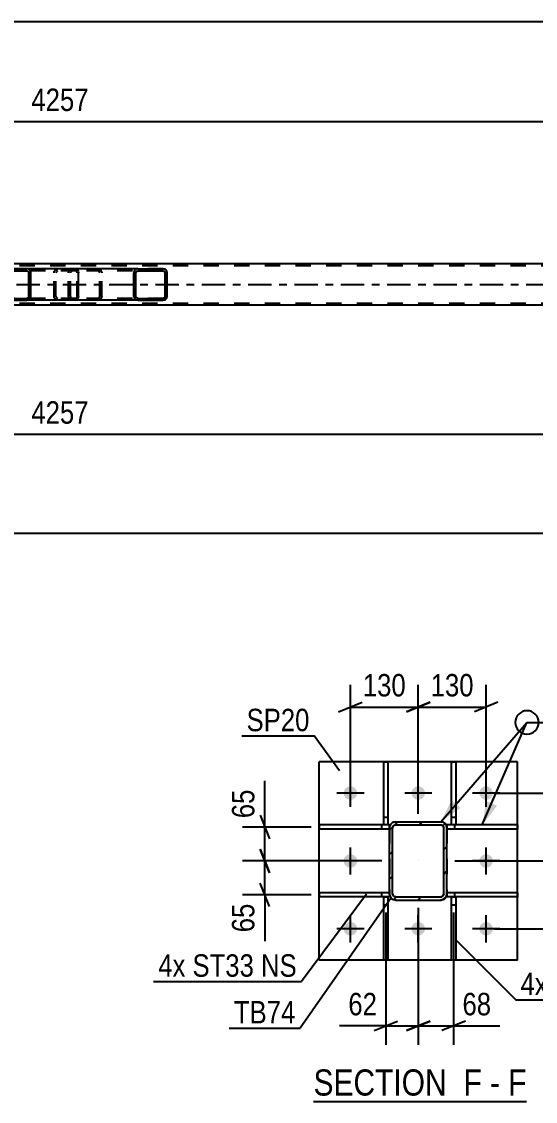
# Model space of a CAD drawing. Header units: millimetres. Extents: x 0 to 841, y 0 to 594.
# Drawn here: x 278.2 to 343.8, y 152.7 to 290.6 of the extents above; entities that cross this region are included whole.
import ezdxf

# ---------------------------------------------------------------- set-up
doc = ezdxf.new("R2010")
doc.units = ezdxf.units.MM
doc.linetypes.add('DXK_LINE_DOT2', pattern=[3.9198, 1.9599, -1.9599])
doc.linetypes.add('DXK_LINE_DOT3', pattern=[5.9187, 2.979, -0.9799, 0.9799, -0.9799])
doc.styles.add('Arial', font='ARIAL.TTF', dxfattribs={"height": 0.2})
doc.styles.add('Arial Narrow', font='ARIALN.TTF', dxfattribs={"height": 0.2})

# ---------------------------------------------------------------- blocks, each defined once
blk = doc.blocks.new('Unknown-318893670-17 - 2370')
at = {"color": 6, "linetype": 'Continuous'}
blk.add_line((315.49, 152.66), (342.7, 152.66), dxfattribs=at)
at = {"color": 0, "linetype": 'Continuous'}
for points in [[(333.6, 153.41), (333.6, 156.91), (315.49, 156.91), (315.49, 153.41)], [(336.99, 153.41), (336.99, 156.91), (334.65, 156.91), (334.65, 153.41)], [(339.31, 153.41), (339.31, 156.91), (338.04, 156.91), (338.04, 153.41)], [(342.7, 153.41), (342.7, 156.91), (340.36, 156.91), (340.36, 153.41)]]:
    blk.add_wipeout(points, dxfattribs=at)
at = {"color": 7, "linetype": 'Continuous', "style": 'Arial Narrow'}
for s, p in [('SECTION ', (315.49, 153.41)), ('F', (334.65, 153.41)), ('F', (340.36, 153.41)), ('-', (338.04, 153.41))]:
    blk.add_text(s, height=3.34, dxfattribs=at).set_placement(p)
blk = doc.blocks.new('Part-318893670-2827 - 2723')
at = {"linetype": 'Continuous'}
h = blk.add_hatch(dxfattribs=at)
h.set_pattern_fill('', scale=0.7, style=0, pattern_type=0)
h.set_pattern_definition([(45, (279.3426, 258.693), (-1.57154, 1.57154), [])])
h.paths.add_polyline_path([(279.38, 258.51), (279.34, 258.69), (279.23, 258.85), (279.07, 258.95), (278.88, 258.99), (275.69, 258.99), (275.5, 258.95), (275.34, 258.85), (275.23, 258.69), (275.19, 258.51), (275.19, 255.47), (275.23, 255.29), (275.34, 255.13), (275.5, 255.03), (275.69, 254.99), (278.88, 254.99), (279.07, 255.03), (279.23, 255.13), (279.34, 255.29), (279.38, 255.47)])
h.paths.add_polyline_path([(279.11, 255.38), (279.06, 255.3), (278.97, 255.25), (278.88, 255.23), (275.69, 255.23), (275.6, 255.25), (275.52, 255.3), (275.46, 255.38), (275.44, 255.47), (275.44, 258.51), (275.46, 258.6), (275.52, 258.68), (275.6, 258.73), (275.69, 258.75), (278.88, 258.75), (278.97, 258.73), (279.06, 258.68), (279.11, 258.6), (279.13, 258.51), (279.13, 255.47)])
at = {"color": 2, "linetype": 'Continuous'}
for p, q in [((275.23, 258.69), (275.19, 258.51)), ((275.19, 255.47), (275.19, 258.51)), ((275.44, 258.51), (275.46, 258.6)), ((275.44, 255.47), (275.44, 258.51)), ((275.46, 258.6), (275.52, 258.68)), ((275.69, 258.99), (275.5, 258.95)), ((275.52, 258.68), (275.6, 258.73)), ((275.6, 258.73), (275.69, 258.75)), ((275.69, 258.99), (278.88, 258.99)), ((275.69, 258.75), (278.88, 258.75)), ((285.18, 258.99), (278.88, 258.99)), ((279.07, 258.95), (278.88, 258.99)), ((278.88, 258.75), (278.97, 258.73)), ((278.97, 258.73), (279.06, 258.68)), ((279.06, 258.68), (279.11, 258.6)), ((279.11, 258.6), (279.13, 258.51)), ((279.13, 255.47), (279.13, 258.51)), ((279.38, 258.51), (279.34, 258.69)), ((279.38, 255.47), (279.38, 258.51)), ((285.18, 258.99), (285.28, 258.95)), ((285.28, 258.95), (285.37, 258.85)), ((285.37, 258.85), (285.43, 258.69)), ((285.43, 258.69), (285.45, 258.51)), ((285.45, 255.47), (285.45, 258.51)), ((275.19, 255.47), (275.23, 255.29)), ((275.46, 255.38), (275.44, 255.47)), ((275.52, 255.3), (275.46, 255.38)), ((275.6, 255.25), (275.52, 255.3)), ((275.69, 255.23), (275.6, 255.25)), ((275.69, 255.23), (278.88, 255.23)), ((278.97, 255.25), (278.88, 255.23)), ((279.06, 255.3), (278.97, 255.25)), ((279.11, 255.38), (279.06, 255.3)), ((279.13, 255.47), (279.11, 255.38)), ((279.34, 255.29), (279.38, 255.47)), ((285.43, 255.29), (285.37, 255.13)), ((285.45, 255.47), (285.43, 255.29)), ((275.5, 255.03), (275.69, 254.99)), ((275.69, 254.99), (278.88, 254.99)), ((278.88, 254.99), (279.07, 255.03)), ((285.18, 254.99), (278.88, 254.99)), ((285.28, 255.03), (285.18, 254.99)), ((285.37, 255.13), (285.28, 255.03))]:
    blk.add_line(p, q, dxfattribs=at)
at = {"color": 7, "linetype": 'DXK_LINE_DOT2'}
for p, q in [((278.88, 258.99), (275.69, 258.99)), ((285.18, 258.75), (275.69, 258.75)), ((282.34, 258.51), (282.38, 258.69)), ((282.34, 255.47), (282.34, 258.51)), ((282.61, 258.6), (282.59, 258.51)), ((282.59, 255.47), (282.59, 258.51)), ((282.67, 258.68), (282.61, 258.6)), ((282.65, 258.95), (282.84, 258.99)), ((282.75, 258.73), (282.67, 258.68)), ((282.84, 258.75), (282.75, 258.73)), ((284.19, 258.75), (284.19, 258.99)), ((285.23, 258.73), (285.18, 258.75)), ((285.27, 258.68), (285.23, 258.73)), ((285.3, 258.6), (285.27, 258.68)), ((285.31, 258.51), (285.3, 258.6)), ((285.31, 255.47), (285.31, 258.51)), ((285.18, 255.23), (275.69, 255.23)), ((282.38, 255.29), (282.34, 255.47)), ((282.59, 255.47), (282.61, 255.38)), ((282.61, 255.38), (282.67, 255.3)), ((282.67, 255.3), (282.75, 255.25)), ((282.75, 255.25), (282.84, 255.23)), ((284.19, 254.99), (284.19, 255.23)), ((285.18, 255.23), (285.23, 255.25)), ((285.23, 255.25), (285.27, 255.3)), ((285.27, 255.3), (285.3, 255.38)), ((285.3, 255.38), (285.31, 255.47)), ((278.88, 254.99), (275.69, 254.99)), ((282.84, 254.99), (282.65, 255.03))]:
    blk.add_line(p, q, dxfattribs=at)
at = {"color": 2, "linetype": 'Continuous'}
for centre, start, end in [((275.68, 258.49), 111.1941, 156.1506), ((278.89, 258.49), 23.8494, 68.8059), ((275.68, 255.48), 203.8494, 248.8059), ((278.89, 255.48), 291.1941, 336.1506)]:
    blk.add_arc(centre, 0.492, start, end, dxfattribs=at)
at = {"color": 7, "linetype": 'DXK_LINE_DOT2'}
for centre, start, end in [((282.83, 258.49), 111.1941, 156.1506), ((282.83, 255.48), 203.8494, 248.8059)]:
    blk.add_arc(centre, 0.492, start, end, dxfattribs=at)
blk = doc.blocks.new('Part-318893670-2828 - 2723')
at = {"linetype": 'Continuous'}
h = blk.add_hatch(dxfattribs=at)
h.set_pattern_fill('', scale=0.7, style=0, pattern_type=0)
h.set_pattern_definition([(45, (296.7536, 258.693), (-1.57154, 1.57154), [])])
h.paths.add_polyline_path([(296.79, 258.51), (296.75, 258.69), (296.64, 258.85), (296.48, 258.95), (296.28, 258.99), (293.05, 258.99), (292.85, 258.95), (292.69, 258.85), (292.57, 258.69), (292.54, 258.51), (292.54, 255.47), (292.57, 255.29), (292.69, 255.13), (292.85, 255.03), (293.05, 254.99), (296.28, 254.99), (296.48, 255.03), (296.64, 255.13), (296.75, 255.29), (296.79, 255.47)])
h.paths.add_polyline_path([(296.52, 255.38), (296.46, 255.3), (296.38, 255.25), (296.28, 255.23), (293.05, 255.23), (292.95, 255.25), (292.87, 255.3), (292.81, 255.38), (292.79, 255.47), (292.79, 258.51), (292.81, 258.6), (292.87, 258.68), (292.95, 258.73), (293.05, 258.75), (296.28, 258.75), (296.38, 258.73), (296.46, 258.68), (296.52, 258.6), (296.54, 258.51), (296.54, 255.47)])
at = {"color": 7, "linetype": 'DXK_LINE_DOT2'}
for p, q in [((284.19, 258.51), (284.23, 258.69)), ((284.19, 255.47), (284.19, 258.51)), ((284.46, 258.6), (284.44, 258.51)), ((284.44, 255.47), (284.44, 258.51)), ((284.52, 258.68), (284.46, 258.6)), ((284.5, 258.95), (284.7, 258.99)), ((284.6, 258.73), (284.52, 258.68)), ((284.7, 258.75), (284.6, 258.73)), ((285.18, 258.99), (284.7, 258.99)), ((296.28, 258.75), (284.7, 258.75)), ((287.93, 258.99), (288.13, 258.95)), ((288.03, 258.73), (287.93, 258.75)), ((288.11, 258.68), (288.03, 258.73)), ((288.17, 258.6), (288.11, 258.68)), ((288.19, 258.51), (288.17, 258.6)), ((288.19, 255.47), (288.19, 258.51)), ((288.4, 258.69), (288.44, 258.51)), ((288.44, 255.47), (288.44, 258.51)), ((296.28, 258.99), (293.05, 258.99)), ((284.23, 255.29), (284.19, 255.47)), ((284.44, 255.47), (284.46, 255.38)), ((284.46, 255.38), (284.52, 255.3)), ((284.52, 255.3), (284.6, 255.25)), ((284.6, 255.25), (284.7, 255.23)), ((296.28, 255.23), (284.7, 255.23)), ((287.93, 255.23), (288.03, 255.25)), ((288.03, 255.25), (288.11, 255.3)), ((288.11, 255.3), (288.17, 255.38)), ((288.17, 255.38), (288.19, 255.47)), ((288.44, 255.47), (288.4, 255.29)), ((284.7, 254.99), (284.5, 255.03)), ((285.18, 254.99), (284.7, 254.99)), ((288.13, 255.03), (287.93, 254.99)), ((296.28, 254.99), (293.05, 254.99))]:
    blk.add_line(p, q, dxfattribs=at)
at = {"color": 2, "linetype": 'Continuous'}
for p, q in [((293.05, 258.99), (285.18, 258.99)), ((292.57, 258.69), (292.54, 258.51)), ((292.54, 255.47), (292.54, 258.51)), ((292.79, 258.51), (292.81, 258.6)), ((292.79, 255.47), (292.79, 258.51)), ((292.81, 258.6), (292.87, 258.68)), ((293.05, 258.99), (292.85, 258.95)), ((292.87, 258.68), (292.95, 258.73)), ((292.95, 258.73), (293.05, 258.75)), ((293.05, 258.99), (296.28, 258.99)), ((293.05, 258.75), (296.28, 258.75)), ((296.48, 258.95), (296.28, 258.99)), ((296.28, 258.75), (296.38, 258.73)), ((296.38, 258.73), (296.46, 258.68)), ((296.46, 258.68), (296.52, 258.6)), ((296.52, 258.6), (296.54, 258.51)), ((296.54, 255.47), (296.54, 258.51)), ((296.79, 258.51), (296.75, 258.69)), ((296.79, 255.47), (296.79, 258.51)), ((292.54, 255.47), (292.57, 255.29)), ((292.81, 255.38), (292.79, 255.47)), ((292.87, 255.3), (292.81, 255.38)), ((292.95, 255.25), (292.87, 255.3)), ((293.05, 255.23), (292.95, 255.25)), ((293.05, 255.23), (296.28, 255.23)), ((296.38, 255.25), (296.28, 255.23)), ((296.46, 255.3), (296.38, 255.25)), ((296.52, 255.38), (296.46, 255.3)), ((296.54, 255.47), (296.52, 255.38)), ((296.75, 255.29), (296.79, 255.47)), ((293.05, 254.99), (285.18, 254.99)), ((292.85, 255.03), (293.05, 254.99)), ((293.05, 254.99), (296.28, 254.99)), ((296.28, 254.99), (296.48, 255.03))]:
    blk.add_line(p, q, dxfattribs=at)
at = {"color": 7, "linetype": 'DXK_LINE_DOT2'}
for centre, start, end in [((284.68, 258.49), 110.7583, 155.68), ((287.95, 258.49), 24.32, 69.2417), ((284.68, 255.49), 204.32, 249.2417), ((287.95, 255.49), 290.7583, 335.68)]:
    blk.add_arc(centre, 0.496, start, end, dxfattribs=at)
at = {"color": 2, "linetype": 'Continuous'}
for centre, start, end in [((293.03, 258.49), 110.7583, 155.68), ((296.3, 258.49), 24.32, 69.2417), ((293.03, 255.49), 204.32, 249.2417), ((296.3, 255.49), 290.7583, 335.68)]:
    blk.add_arc(centre, 0.496, start, end, dxfattribs=at)
blk = doc.blocks.new('Part-318893670-2893 - 2723')
at = {"color": 7, "linetype": 'DXK_LINE_DOT2'}
for p, q in [((679.7, 259.39), (105.92, 259.39)), ((679.7, 254.59), (105.92, 254.59))]:
    blk.add_line(p, q, dxfattribs=at)
at = {"color": 2, "linetype": 'Continuous'}
for p, q in [((367.44, 259.63), (203.17, 259.63)), ((367.44, 254.35), (203.17, 254.35))]:
    blk.add_line(p, q, dxfattribs=at)
at = {"color": 7, "linetype": 'DXK_LINE_DOT3'}
blk.add_line((105.92, 256.99), (679.7, 256.99), dxfattribs=at)
blk = doc.blocks.new('Part-318893670-2490 - 2370')
at = {"color": 2, "linetype": 'Continuous'}
for p, q in [((324.46, 170.71), (324.46, 178.79)), ((324.46, 178.79), (324.99, 178.79)), ((324.99, 178.79), (324.99, 170.71)), ((324.99, 170.71), (324.46, 170.71))]:
    blk.add_line(p, q, dxfattribs=at)
at = {"color": 7, "linetype": 'DXK_LINE_DOT2'}
blk.add_line((324.46, 177.79), (324.99, 177.79), dxfattribs=at)
blk = doc.blocks.new('Part-318893670-2474 - 2370')
at = {"color": 2, "linetype": 'Continuous'}
for p, q in [((333.13, 170.71), (333.13, 178.79)), ((333.13, 178.79), (333.66, 178.79)), ((333.66, 178.79), (333.66, 170.71)), ((333.66, 170.71), (333.13, 170.71))]:
    blk.add_line(p, q, dxfattribs=at)
at = {"color": 7, "linetype": 'DXK_LINE_DOT2'}
blk.add_line((333.13, 177.79), (333.66, 177.79), dxfattribs=at)
blk = doc.blocks.new('Bolt-318893670-2458 - 2370')
at = {"linetype": 'Continuous'}
for points in [[(319.34, 192.05, -1), (321.07, 192.05, -1)], [(328, 192.05, -1), (329.74, 192.05, -1)], [(336.67, 192.05, -1), (338.4, 192.05, -1)], [(319.34, 183.38, -1), (321.07, 183.38, -1)], [(336.67, 183.38, -1), (338.4, 183.38, -1)], [(319.34, 174.71, -1), (321.07, 174.71, -1)], [(328, 174.71, -1), (329.74, 174.71, -1)], [(336.67, 174.71, -1), (338.4, 174.71, -1)]]:
    blk.add_hatch(color=1, dxfattribs=at).paths.add_polyline_path(points)
at = {"color": 1, "linetype": 'Continuous'}
for p, q in [((320.2, 190.31), (320.2, 193.78)), ((328.87, 190.31), (328.87, 193.78)), ((337.54, 190.31), (337.54, 193.78)), ((321.94, 192.05), (318.47, 192.05)), ((330.6, 192.05), (327.14, 192.05)), ((339.27, 192.05), (335.8, 192.05)), ((320.2, 181.65), (320.2, 185.11)), ((337.54, 181.65), (337.54, 185.11)), ((321.94, 183.38), (318.47, 183.38)), ((339.27, 183.38), (335.8, 183.38)), ((320.2, 172.98), (320.2, 176.45)), ((328.87, 172.98), (328.87, 176.45)), ((337.54, 172.98), (337.54, 176.45)), ((321.94, 174.71), (318.47, 174.71)), ((330.6, 174.71), (327.14, 174.71)), ((339.27, 174.71), (335.8, 174.71))]:
    blk.add_line(p, q, dxfattribs=at)
blk = doc.blocks.new('Part-318893670-2400 - 2370')
at = {"color": 2, "linetype": 'Continuous'}
for p, q in [((325.2, 179.31), (316.2, 179.31)), ((316.2, 179.31), (316.2, 178.78)), ((324.46, 178.78), (316.2, 178.78)), ((325.2, 178.78), (324.99, 178.78)), ((325.2, 179.18), (325.2, 178.78))]:
    blk.add_line(p, q, dxfattribs=at)
at = {"color": 7, "linetype": 'DXK_LINE_DOT2'}
for p, q in [((324.2, 178.78), (324.2, 179.31)), ((325.2, 179.18), (325.2, 179.31)), ((324.99, 178.78), (324.46, 178.78))]:
    blk.add_line(p, q, dxfattribs=at)
blk = doc.blocks.new('Part-318893670-2464 - 2370')
at = {"color": 2, "linetype": 'Continuous'}
for p, q in [((333.12, 187.99), (333.13, 196.05)), ((333.13, 196.05), (333.66, 196.05)), ((333.66, 196.05), (333.66, 187.99)), ((333.66, 187.99), (333.12, 187.99))]:
    blk.add_line(p, q, dxfattribs=at)
at = {"color": 7, "linetype": 'DXK_LINE_DOT2'}
blk.add_line((333.12, 188.99), (333.66, 188.99), dxfattribs=at)
blk = doc.blocks.new('Part-318893670-2456 - 2370')
at = {"color": 2, "linetype": 'Continuous'}
for p, q in [((341.54, 187.98), (332.54, 187.98)), ((332.54, 187.98), (332.54, 187.58)), ((341.54, 187.98), (341.54, 187.45)), ((341.54, 187.45), (332.54, 187.45))]:
    blk.add_line(p, q, dxfattribs=at)
at = {"color": 7, "linetype": 'DXK_LINE_DOT2'}
for p, q in [((332.54, 187.58), (332.54, 187.45)), ((333.54, 187.45), (333.54, 187.98))]:
    blk.add_line(p, q, dxfattribs=at)
blk = doc.blocks.new('Part-318893670-2469 - 2370')
at = {"color": 2, "linetype": 'Continuous'}
for p, q in [((324.46, 187.99), (324.46, 196.05)), ((324.46, 196.05), (324.99, 196.05)), ((324.99, 196.05), (324.99, 187.99)), ((324.99, 187.99), (324.46, 187.99))]:
    blk.add_line(p, q, dxfattribs=at)
at = {"color": 7, "linetype": 'DXK_LINE_DOT2'}
blk.add_line((324.46, 188.99), (324.99, 188.99), dxfattribs=at)
blk = doc.blocks.new('Part-318893670-2495 - 2370')
at = {"color": 2, "linetype": 'Continuous'}
for p, q in [((325.2, 187.98), (316.2, 187.98)), ((316.2, 187.98), (316.2, 187.45)), ((325.2, 187.58), (325.2, 187.98)), ((325.2, 187.45), (316.2, 187.45))]:
    blk.add_line(p, q, dxfattribs=at)
at = {"color": 7, "linetype": 'DXK_LINE_DOT2'}
for p, q in [((324.2, 187.45), (324.2, 187.98)), ((325.2, 187.58), (325.2, 187.45))]:
    blk.add_line(p, q, dxfattribs=at)
blk = doc.blocks.new('Part-318893670-2506 - 2370')
at = {"color": 2, "linetype": 'Continuous'}
for p, q in [((316.2, 170.71), (316.2, 196.05)), ((341.54, 196.05), (316.2, 196.05)), ((341.54, 170.71), (341.54, 196.05)), ((341.54, 170.71), (316.2, 170.71))]:
    blk.add_line(p, q, dxfattribs=at)
blk = doc.blocks.new('Part-318893670-2511 - 2370')
at = {"color": 2, "linetype": 'Continuous'}
for p, q in [((341.54, 179.31), (332.54, 179.31)), ((341.54, 179.31), (341.54, 178.78)), ((332.54, 179.18), (332.54, 178.78)), ((333.13, 178.78), (332.54, 178.78)), ((341.54, 178.78), (333.66, 178.78))]:
    blk.add_line(p, q, dxfattribs=at)
at = {"color": 7, "linetype": 'DXK_LINE_DOT2'}
for p, q in [((332.54, 179.31), (332.54, 179.18)), ((333.54, 178.78), (333.54, 179.31)), ((333.66, 178.78), (333.13, 178.78))]:
    blk.add_line(p, q, dxfattribs=at)
blk = doc.blocks.new('Part-318893670-2518 - 2370')
at = {"linetype": 'Continuous'}
h = blk.add_hatch(dxfattribs=at)
h.set_pattern_fill('', scale=0.7, style=0, pattern_type=0)
h.set_pattern_definition([(45, (332.3015, 188.147), (-1.57154, 1.57154), [])])
h.paths.add_polyline_path([(332.47, 187.89), (332.3, 188.15), (332.04, 188.32), (331.74, 188.38), (326, 188.38), (325.7, 188.32), (325.44, 188.15), (325.26, 187.89), (325.2, 187.58), (325.2, 179.18), (325.26, 178.88), (325.44, 178.62), (325.7, 178.44), (326, 178.38), (331.74, 178.38), (332.04, 178.44), (332.3, 178.62), (332.47, 178.88), (332.54, 179.18), (332.54, 187.58)])
h.paths.add_polyline_path([(332.14, 179.18), (332.11, 179.03), (332.02, 178.9), (331.89, 178.81), (331.74, 178.78), (326, 178.78), (325.85, 178.81), (325.72, 178.9), (325.63, 179.03), (325.6, 179.18), (325.6, 187.58), (325.63, 187.73), (325.72, 187.86), (325.85, 187.95), (326, 187.98), (331.74, 187.98), (331.89, 187.95), (332.02, 187.86), (332.11, 187.73), (332.14, 187.58)])
at = {"color": 7, "linetype": 'DXK_LINE_DOT2'}
for p, q in [((325.2, 187.58), (325.26, 187.89)), ((325.2, 187.58), (325.2, 179.18)), ((325.63, 187.73), (325.6, 187.58)), ((325.6, 179.18), (325.6, 187.58)), ((325.72, 187.86), (325.63, 187.73)), ((325.7, 188.32), (326, 188.38)), ((325.85, 187.95), (325.72, 187.86)), ((326, 187.98), (325.85, 187.95)), ((326, 188.38), (331.74, 188.38)), ((326, 187.98), (331.74, 187.98)), ((331.74, 188.38), (332.04, 188.32)), ((331.89, 187.95), (331.74, 187.98)), ((332.02, 187.86), (331.89, 187.95)), ((332.11, 187.73), (332.02, 187.86)), ((332.14, 187.58), (332.11, 187.73)), ((332.14, 179.18), (332.14, 187.58)), ((332.47, 187.89), (332.54, 187.58)), ((332.54, 187.58), (332.54, 179.18)), ((325.26, 178.88), (325.2, 179.18)), ((325.6, 179.18), (325.63, 179.03)), ((325.63, 179.03), (325.72, 178.9)), ((326, 178.38), (325.7, 178.44)), ((325.72, 178.9), (325.85, 178.81)), ((325.85, 178.81), (326, 178.78)), ((326, 178.78), (331.74, 178.78)), ((326, 178.38), (331.74, 178.38)), ((331.74, 178.78), (331.89, 178.81)), ((332.04, 178.44), (331.74, 178.38)), ((331.89, 178.81), (332.02, 178.9)), ((332.02, 178.9), (332.11, 179.03)), ((332.11, 179.03), (332.14, 179.18)), ((332.54, 179.18), (332.47, 178.88))]:
    blk.add_line(p, q, dxfattribs=at)
at = {"color": 2, "linetype": 'Continuous'}
for p, q in [((325.26, 187.89), (325.2, 187.58)), ((325.2, 179.18), (325.2, 187.58)), ((325.6, 187.58), (325.63, 187.73)), ((325.6, 179.18), (325.6, 187.58)), ((325.63, 187.73), (325.72, 187.86)), ((326, 188.38), (325.7, 188.32)), ((325.72, 187.86), (325.85, 187.95)), ((325.85, 187.95), (326, 187.98)), ((326, 188.38), (331.74, 188.38)), ((326, 187.98), (331.74, 187.98)), ((332.04, 188.32), (331.74, 188.38)), ((331.74, 187.98), (331.89, 187.95)), ((331.89, 187.95), (332.02, 187.86)), ((332.02, 187.86), (332.11, 187.73)), ((332.11, 187.73), (332.14, 187.58)), ((332.14, 179.18), (332.14, 187.58)), ((332.54, 187.58), (332.47, 187.89)), ((332.54, 179.18), (332.54, 187.58)), ((325.2, 179.18), (325.26, 178.88)), ((325.63, 179.03), (325.6, 179.18)), ((325.72, 178.9), (325.63, 179.03)), ((325.7, 178.44), (326, 178.38)), ((325.85, 178.81), (325.72, 178.9)), ((326, 178.78), (325.85, 178.81)), ((326, 178.78), (331.74, 178.78)), ((326, 178.38), (331.74, 178.38)), ((331.89, 178.81), (331.74, 178.78)), ((331.74, 178.38), (332.04, 178.44)), ((332.02, 178.9), (331.89, 178.81)), ((332.11, 179.03), (332.02, 178.9)), ((332.14, 179.18), (332.11, 179.03)), ((332.47, 178.88), (332.54, 179.18))]:
    blk.add_line(p, q, dxfattribs=at)
at = {"color": 7, "linetype": 'DXK_LINE_DOT3'}
blk.add_line((328.87, 183.38), (328.87, 183.38), dxfattribs=at)
at = {"color": 7, "linetype": 'DXK_LINE_DOT2'}
for centre, start, end in [((326, 187.58), 112.5, 157.5), ((331.74, 187.58), 22.5, 67.5), ((326, 179.18), 202.5, 247.5), ((331.74, 179.18), 292.5, 337.5)]:
    blk.add_arc(centre, 0.8, start, end, dxfattribs=at)
at = {"color": 2, "linetype": 'Continuous'}
for centre, start, end in [((326, 187.58), 112.5, 157.5), ((331.74, 187.58), 22.5, 67.5), ((326, 179.18), 202.5, 247.5), ((331.74, 179.18), 292.5, 337.5)]:
    blk.add_arc(centre, 0.8, start, end, dxfattribs=at)
blk = doc.blocks.new('StraightDimension-318893670-3024 - 2723')
at = {"color": 7, "linetype": 'Continuous'}
blk.add_line((97.3, 290.59), (688.32, 290.59), dxfattribs=at)
blk = doc.blocks.new('StraightDimension-318893670-3045 - 2723')
at = {"color": 7, "linetype": 'Continuous'}
blk.add_line((197.97, 237.88), (368.24, 237.88), dxfattribs=at)
at = {"color": 0}
blk.add_wipeout([(287.36, 238.63), (287.36, 242.83), (278.85, 242.83), (278.85, 238.63)], dxfattribs=at)
at = {"color": 3, "style": 'Arial Narrow'}
blk.add_text('4257', height=2.863, dxfattribs=at).set_placement((279.45, 239.23))
blk = doc.blocks.new('StraightDimension-318893670-3147 - 2723')
at = {"color": 7, "linetype": 'Continuous'}
blk.add_line((197.97, 277.82), (368.24, 277.82), dxfattribs=at)
at = {"color": 0}
blk.add_wipeout([(287.36, 278.57), (287.36, 282.77), (278.85, 282.77), (278.85, 278.57)], dxfattribs=at)
at = {"color": 3, "style": 'Arial Narrow'}
blk.add_text('4257', height=2.863, dxfattribs=at).set_placement((279.45, 279.17))
blk = doc.blocks.new('StraightDimension-318893670-3170 - 2723')
at = {"color": 7, "linetype": 'Continuous'}
blk.add_line((96.66, 225.25), (688.96, 225.25), dxfattribs=at)
blk = doc.blocks.new('StraightDimension-318893670-2561 - 2370')
at = {"color": 7, "linetype": 'Continuous'}
for p, q in [((328.87, 177.38), (328.87, 159.91)), ((333.39, 176.79), (333.39, 159.91)), ((327.37, 161.71), (330.37, 162.91)), ((334.89, 162.91), (331.89, 161.71)), ((328.87, 162.31), (333.39, 162.31)), ((333.39, 162.31), (339.3, 162.31)), ((333.39, 162.31), (339.3, 162.31))]:
    blk.add_line(p, q, dxfattribs=at)
at = {"color": 0}
blk.add_wipeout([(338.77, 163.06), (338.77, 167.26), (333.92, 167.26), (333.92, 163.06)], dxfattribs=at)
at = {"color": 3, "style": 'Arial Narrow'}
blk.add_text('68', height=2.863, dxfattribs=at).set_placement((334.52, 163.66))
blk = doc.blocks.new('StraightDimension-318893670-2580 - 2370')
at = {"color": 7, "linetype": 'Continuous'}
for p, q in [((328.87, 189.38), (328.87, 205.89)), ((337.54, 193.05), (337.54, 205.89)), ((327.37, 202.44), (330.37, 203.64)), ((328.87, 203.04), (337.54, 203.04)), ((339.04, 203.64), (336.04, 202.44))]:
    blk.add_line(p, q, dxfattribs=at)
at = {"color": 0}
blk.add_wipeout([(336.54, 203.79), (336.54, 207.99), (329.86, 207.99), (329.86, 203.79)], dxfattribs=at)
at = {"color": 3, "style": 'Arial Narrow'}
blk.add_text('130', height=2.863, dxfattribs=at).set_placement((330.46, 204.39))
blk = doc.blocks.new('StraightDimension-318893670-2570 - 2370')
at = {"color": 7, "linetype": 'Continuous'}
for p, q in [((324.73, 176.79), (324.73, 159.91)), ((328.87, 177.38), (328.87, 159.91)), ((323.23, 161.71), (326.23, 162.91)), ((330.37, 162.91), (327.37, 161.71)), ((324.73, 162.31), (318.82, 162.31)), ((324.73, 162.31), (318.82, 162.31)), ((324.73, 162.31), (328.87, 162.31))]:
    blk.add_line(p, q, dxfattribs=at)
at = {"color": 0}
blk.add_wipeout([(324.2, 163.06), (324.2, 167.26), (319.34, 167.26), (319.34, 163.06)], dxfattribs=at)
at = {"color": 3, "style": 'Arial Narrow'}
blk.add_text('62', height=2.863, dxfattribs=at).set_placement((319.94, 163.66))
blk = doc.blocks.new('StraightDimension-318893670-2589 - 2370')
at = {"color": 7, "linetype": 'Continuous'}
for p, q in [((320.2, 193.05), (320.2, 205.89)), ((328.87, 189.38), (328.87, 205.89)), ((318.7, 202.44), (321.7, 203.64)), ((320.2, 203.04), (328.87, 203.04)), ((330.37, 203.64), (327.37, 202.44))]:
    blk.add_line(p, q, dxfattribs=at)
at = {"color": 0}
blk.add_wipeout([(327.88, 203.79), (327.88, 207.99), (321.19, 207.99), (321.19, 203.79)], dxfattribs=at)
at = {"color": 3, "style": 'Arial Narrow'}
blk.add_text('130', height=2.863, dxfattribs=at).set_placement((321.79, 204.39))
blk = doc.blocks.new('StraightDimension-318893670-2599 - 2370')
at = {"color": 7, "linetype": 'Continuous'}
for p, q in [((308.68, 184.88), (309.88, 181.88)), ((324.2, 183.38), (306.43, 183.38)), ((309.28, 179.05), (309.28, 183.38)), ((309.88, 177.55), (308.68, 180.55)), ((315.2, 179.05), (306.43, 179.05)), ((309.28, 179.05), (309.28, 173.14)), ((309.28, 179.05), (309.28, 173.14))]:
    blk.add_line(p, q, dxfattribs=at)
at = {"color": 0}
blk.add_wipeout([(308.53, 178.52), (304.33, 178.52), (304.33, 173.67), (308.53, 173.67)], dxfattribs=at)
at = {"color": 3, "style": 'Arial Narrow'}
blk.add_text('65', height=2.863, rotation=90.0002, dxfattribs=at).set_placement((307.93, 174.27))
blk = doc.blocks.new('StraightDimension-318893670-2605 - 2370')
at = {"color": 7, "linetype": 'Continuous'}
for p, q in [((309.28, 187.71), (309.28, 193.62)), ((309.28, 187.71), (309.28, 193.62)), ((308.68, 189.21), (309.88, 186.21)), ((315.2, 187.71), (306.43, 187.71)), ((309.28, 183.38), (309.28, 187.71)), ((309.88, 181.88), (308.68, 184.88)), ((324.2, 183.38), (306.43, 183.38))]:
    blk.add_line(p, q, dxfattribs=at)
at = {"color": 0}
blk.add_wipeout([(308.53, 193.1), (304.33, 193.1), (304.33, 188.24), (308.53, 188.24)], dxfattribs=at)
at = {"color": 3, "style": 'Arial Narrow'}
blk.add_text('65', height=2.863, rotation=90.0002, dxfattribs=at).set_placement((307.93, 188.84))
blk = doc.blocks.new('StraightDimension-318893670-2612 - 2370')
at = {"color": 7, "linetype": 'Continuous'}
for p, q in [((348.76, 193.55), (349.96, 190.55)), ((338.54, 192.05), (351.76, 192.05)), ((349.36, 183.38), (349.36, 192.05)), ((349.96, 181.88), (348.76, 184.88)), ((333.54, 183.38), (351.76, 183.38))]:
    blk.add_line(p, q, dxfattribs=at)
at = {"color": 0}
blk.add_wipeout([(348.61, 191.06), (344.41, 191.06), (344.41, 184.37), (348.61, 184.37)], dxfattribs=at)
at = {"color": 3, "style": 'Arial Narrow'}
blk.add_text('130', height=2.863, rotation=90.0002, dxfattribs=at).set_placement((348.01, 184.97))
blk = doc.blocks.new('StraightDimension-318893670-2622 - 2370')
at = {"color": 7, "linetype": 'Continuous'}
for p, q in [((348.76, 184.88), (349.96, 181.88)), ((333.54, 183.38), (351.76, 183.38)), ((349.36, 174.71), (349.36, 183.38)), ((349.96, 173.21), (348.76, 176.21)), ((338.54, 174.71), (351.76, 174.71))]:
    blk.add_line(p, q, dxfattribs=at)
at = {"color": 0}
blk.add_wipeout([(348.61, 182.39), (344.41, 182.39), (344.41, 175.71), (348.61, 175.71)], dxfattribs=at)
at = {"color": 3, "style": 'Arial Narrow'}
blk.add_text('130', height=2.863, rotation=90.0002, dxfattribs=at).set_placement((348.01, 176.31))
blk = doc.blocks.new('MarkSet-318893670-2683 - 2370')
at = {"color": 0}
for points in [[(345.4, 166.24), (345.4, 169.24), (341.93, 169.24), (341.93, 166.24)], [(354.16, 166.24), (354.16, 169.24), (346.3, 169.24), (346.3, 166.24)], [(359.62, 166.24), (359.62, 169.24), (355.06, 169.24), (355.06, 166.24)]]:
    blk.add_wipeout(points, dxfattribs=at)
for points in [[(345.4, 166.24), (345.4, 169.24), (341.93, 169.24), (341.93, 166.24)], [(354.16, 166.24), (354.16, 169.24), (346.3, 169.24), (346.3, 166.24)], [(359.62, 166.24), (359.62, 169.24), (355.06, 169.24), (355.06, 166.24)]]:
    blk.add_wipeout(points, dxfattribs=at)
at = {"color": 30, "linetype": 'Continuous'}
for p, q in [((333.65, 173.32), (341.33, 165.64)), ((341.33, 165.64), (360.22, 165.64))]:
    blk.add_line(p, q, dxfattribs=at)
at = {"color": 3, "style": 'Arial Narrow'}
for s, p in [('4x', (341.93, 166.24)), ('ST32', (346.3, 166.24)), ('NS', (355.06, 166.24))]:
    blk.add_text(s, height=2.863, dxfattribs=at).set_placement(p)
blk = doc.blocks.new('Mark-318893670-2502 - 2370')
at = {"color": 0}
blk.add_wipeout([(314.98, 199.95), (314.98, 202.95), (306.94, 202.95), (306.94, 199.95)], dxfattribs=at)
blk.add_wipeout([(314.98, 199.95), (314.98, 202.95), (306.94, 202.95), (306.94, 199.95)], dxfattribs=at)
at = {"color": 30, "linetype": 'Continuous'}
for p in [(306.34, 199.35), (318.8, 194.87)]:
    blk.add_line(p, (315.58, 199.35), dxfattribs=at)
at = {"color": 3, "style": 'Arial Narrow'}
blk.add_text('SP20', height=2.863, dxfattribs=at).set_placement((306.94, 199.95))
blk = doc.blocks.new('Mark-318893670-2514 - 2370')
at = {"color": 0}
blk.add_wipeout([(313.18, 162.62), (313.18, 165.62), (305.32, 165.62), (305.32, 162.62)], dxfattribs=at)
blk.add_wipeout([(313.18, 162.62), (313.18, 165.62), (305.32, 165.62), (305.32, 162.62)], dxfattribs=at)
at = {"color": 30, "linetype": 'Continuous'}
for p in [(325.42, 178.66), (304.72, 162.02)]:
    blk.add_line(p, (313.78, 162.02), dxfattribs=at)
at = {"color": 3, "style": 'Arial Narrow'}
blk.add_text('TB74', height=2.863, dxfattribs=at).set_placement((305.32, 162.62))
blk = doc.blocks.new('WeldMark-318893670-2632 - 2370')
at = {"linetype": 'Continuous'}
for points in [[(334.27, 190.15), (331.74, 188.38), (333.14, 191.14)], [(338.93, 190.43), (337.04, 187.98), (337.55, 191.03)]]:
    blk.add_hatch(color=30, dxfattribs=at).paths.add_polyline_path(points)
at = {"color": 30, "linetype": 'Continuous'}
for p, q in [((331.74, 188.38), (342.76, 201.07)), ((337.04, 187.98), (342.76, 201.07)), ((342.76, 201.07), (351.76, 201.07))]:
    blk.add_line(p, q, dxfattribs=at)
at = {"color": 3, "linetype": 'Continuous'}
for q in [(350.47, 196.78), (347.04, 196.78)]:
    blk.add_line((347.04, 201.07), q, dxfattribs=at)
for start, end in [(90, 270), (270, 90)]:
    blk.add_arc((342.76, 201.07), 1.5, start, end, dxfattribs=at)
at = {"color": 0, "linetype": 'Continuous'}
blk.add_wipeout([(363.13, 200.17), (363.13, 203.17), (355.36, 203.17), (355.36, 200.17)], dxfattribs=at)
blk.add_wipeout([(363.13, 200.17), (363.13, 203.17), (355.36, 203.17), (355.36, 200.17)], dxfattribs=at)
at = {"color": 3, "linetype": 'Continuous'}
for q in [(356.04, 205.35), (356.04, 196.78)]:
    blk.add_line((351.76, 201.07), q, dxfattribs=at)
at = {"color": 3, "linetype": 'Continuous', "style": 'Arial'}
blk.add_text('TYP', height=2.865, dxfattribs=at).set_placement((355.36, 200.17))
blk = doc.blocks.new('MarkSet-318893670-2713 - 2370')
at = {"color": 0}
for points in [[(299.13, 168.59), (299.13, 171.59), (295.66, 171.59), (295.66, 168.59)], [(307.88, 168.59), (307.88, 171.59), (300.03, 171.59), (300.03, 168.59)], [(313.35, 168.59), (313.35, 171.59), (308.78, 171.59), (308.78, 168.59)]]:
    blk.add_wipeout(points, dxfattribs=at)
for points in [[(299.13, 168.59), (299.13, 171.59), (295.66, 171.59), (295.66, 168.59)], [(307.88, 168.59), (307.88, 171.59), (300.03, 171.59), (300.03, 168.59)], [(313.35, 168.59), (313.35, 171.59), (308.78, 171.59), (308.78, 168.59)]]:
    blk.add_wipeout(points, dxfattribs=at)
at = {"color": 30, "linetype": 'Continuous'}
for p in [(322.24, 179.12), (295.06, 167.99)]:
    blk.add_line(p, (313.95, 167.99), dxfattribs=at)
at = {"color": 3, "style": 'Arial Narrow'}
for s, p in [('4x', (295.66, 168.59)), ('ST33', (300.03, 168.59)), ('NS', (308.78, 168.59))]:
    blk.add_text(s, height=2.863, dxfattribs=at).set_placement(p)

msp = doc.modelspace()

# ---------------------------------------------------------------- block references
for name in ['StraightDimension-318893670-3024 - 2723', 'Part-318893670-2893 - 2723', 'Part-318893670-2827 - 2723', 'Part-318893670-2828 - 2723', 'StraightDimension-318893670-3045 - 2723', 'Part-318893670-2506 - 2370', 'Part-318893670-2469 - 2370', 'Part-318893670-2464 - 2370', 'Bolt-318893670-2458 - 2370', 'Part-318893670-2495 - 2370', 'Part-318893670-2518 - 2370', 'Part-318893670-2456 - 2370', 'Part-318893670-2400 - 2370', 'Part-318893670-2511 - 2370', 'Part-318893670-2490 - 2370', 'Part-318893670-2474 - 2370', 'Unknown-318893670-17 - 2370']:
    msp.add_blockref(name, (0, 0))

# ---------------------------------------------------------------- next in the draw order: block references
for name in ['StraightDimension-318893670-3147 - 2723', 'StraightDimension-318893670-3170 - 2723', 'StraightDimension-318893670-2580 - 2370', 'StraightDimension-318893670-2561 - 2370']:
    msp.add_blockref(name, (0, 0))

# ---------------------------------------------------------------- next in the draw order: block references
for name in ['StraightDimension-318893670-2589 - 2370', 'StraightDimension-318893670-2612 - 2370', 'StraightDimension-318893670-2570 - 2370']:
    msp.add_blockref(name, (0, 0))

# ---------------------------------------------------------------- next in the draw order: block references
for name in ['WeldMark-318893670-2632 - 2370', 'Mark-318893670-2502 - 2370', 'StraightDimension-318893670-2599 - 2370', 'StraightDimension-318893670-2622 - 2370']:
    msp.add_blockref(name, (0, 0))

# ---------------------------------------------------------------- next in the draw order: block references
for name in ['StraightDimension-318893670-2605 - 2370', 'Mark-318893670-2514 - 2370', 'MarkSet-318893670-2683 - 2370']:
    msp.add_blockref(name, (0, 0))

# ---------------------------------------------------------------- next in the draw order: block references
msp.add_blockref('MarkSet-318893670-2713 - 2370', (0, 0))

doc.saveas('drawing.dxf')
